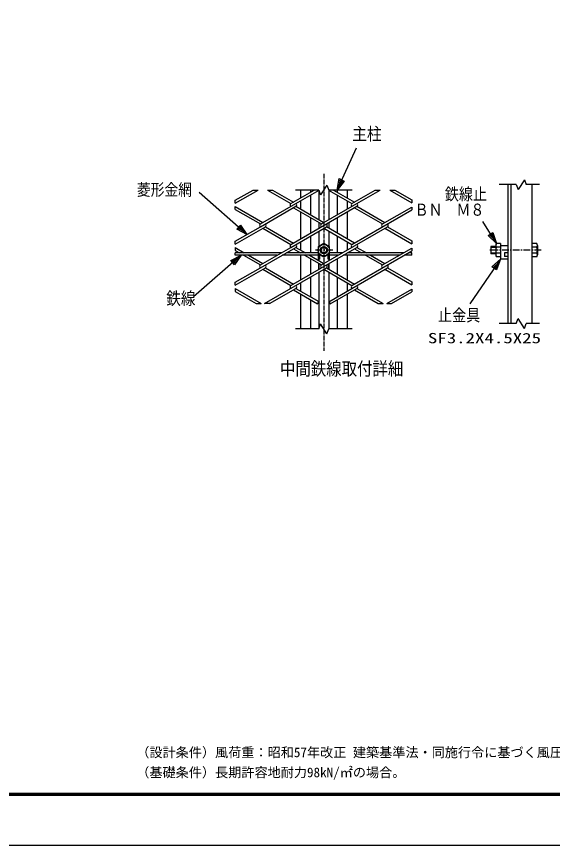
# Model space of a CAD drawing. Units: millimetres, scale not verified. Extents: x -4455 to 4455, y -3150 to 3150.
# Drawn here: x 438 to 2447, y -3150 to -45 of the extents above; entities that cross this region are included whole.
import ezdxf
from ezdxf.enums import TextEntityAlignment as Align

# ---------------------------------------------------------------- set-up
doc = ezdxf.new("R2010")
doc.units = ezdxf.units.MM
doc.header["$LTSCALE"] = 20
doc.linetypes.add('USER1', pattern=[1.125, 0.75, -0.125, 0.125, -0.125])
doc.linetypes.add('USER2', pattern=[2, 1.25, -0.25, 0.25, -0.25])
for name, color, linetype, lineweight in [('0-0_1', 7, 'Continuous', 25), ('0-1_2', 7, 'Continuous', 25), ('0-2_0', 4, 'Continuous', 25), ('0-4_EXTCNT-LMEC0', 2, 'Continuous', 25), ('0-7_WAKU', 7, 'Continuous', 25)]:
    doc.layers.add(name, color=color, linetype=linetype, lineweight=lineweight)
doc.layers.add('0-9_D-TTL-TXT', color=7, linetype='Continuous')
doc.styles.add('ＭＳ ゴシック', font='')
doc.styles.get('ＭＳ ゴシック').set_extended_font_data('MS Gothic')

# ---------------------------------------------------------------- blocks, each defined once
blk = doc.blocks.new('C41')
at = {"layer": '0-0_1', "color": 4}
blk.add_line((116273, 35797.2), (112704.2, 32689.8), dxfattribs=at)
blk.add_lwpolyline([(115501.6, 35404), (116273, 35797.2), (115777.4, 35087.3)], close=True, dxfattribs=at)
blk.add_lwpolyline([(115570.5, 35324.8), (115956.2, 35521.4), (115708.4, 35166.4)], dxfattribs=at)
blk = doc.blocks.new('C38')
at = {"layer": '0-0_1', "color": 4}
blk.add_line((116716.1, 37343.7), (113134.7, 40506.1), dxfattribs=at)
blk.add_lwpolyline([(116225.5, 38057.1), (116716.1, 37343.7), (115947.5, 37742.3)], close=True, dxfattribs=at)
blk.add_lwpolyline([(116156, 37978.4), (116401.3, 37621.7), (116017, 37821)], dxfattribs=at)
blk = doc.blocks.new('C37')
at = {"layer": '0-0_1', "color": 4}
blk.add_line((123468.4, 40684.1), (124940, 43849.3), dxfattribs=at)
blk.add_lwpolyline([(124013, 41357.3), (123468.4, 40684.1), (123632.1, 41534.4)], close=True, dxfattribs=at)
blk.add_lwpolyline([(123917.8, 41401.6), (123645.5, 41065), (123727.4, 41490.1)], dxfattribs=at)
blk = doc.blocks.new('C40')
at = {"layer": '0-0_1', "color": 4}
blk.add_line((135729.1, 35507.4), (134573.6, 33820.7), dxfattribs=at)
blk.add_lwpolyline([(135081.1, 34933.1), (135729.1, 35507.4), (135427.6, 34695.7)], close=True, dxfattribs=at)
blk.add_lwpolyline([(135167.7, 34873.7), (135491.7, 35160.9), (135341, 34755.1)], dxfattribs=at)
blk = doc.blocks.new('C39')
at = {"layer": '0-0_1', "color": 4}
blk.add_line((135422.4, 36674), (134398.6, 38324.4), dxfattribs=at)
blk.add_lwpolyline([(135158.1, 37498.6), (135422.4, 36674), (134801.2, 37277.1)], close=True, dxfattribs=at)
blk.add_lwpolyline([(135068.9, 37443.2), (135201, 37030.9), (134890.4, 37332.5)], dxfattribs=at)

msp = doc.modelspace()

# ---------------------------------------------------------------- linework, layer by layer
at = {"layer": '0-0_1', "color": 4, "linetype": 'USER1'}
msp.add_line((1589.74, -634.45), (1589.74, -1297.05), dxfattribs=at)
at = {"layer": '0-0_1', "color": 4}
for p, q in [((1601.59, -676), (1577.9, -713.25)), ((1601.59, -676), (1608.37, -694.62)), ((2311.03, -674.62), (2247.05, -674.62)), ((2311.03, -674.62), (2317.81, -693.25)), ((2341.5, -656), (2317.81, -693.25)), ((2341.5, -656), (2348.28, -674.62)), ((2397.61, -674.62), (2348.28, -674.62)), ((1324.82, -694.62), (1343.45, -694.62)), ((1379.04, -694.62), (1397.66, -694.62)), ((1571.12, -694.62), (1483.08, -694.62)), ((1571.12, -694.62), (1577.9, -713.25)), ((1696.41, -694.62), (1608.37, -694.62)), ((1782.46, -694.62), (1801.08, -694.62)), ((1836.68, -694.62), (1855.3, -694.62)), ((1258.04, -743.94), (1258.04, -733.18)), ((1919.56, -731.73), (1919.56, -742.48)), ((1258.04, -767.62), (1258.04, -756.87)), ((1919.56, -758.33), (1919.56, -769.08)), ((1258.04, -897.55), (1258.04, -886.8)), ((1919.56, -885.34), (1919.56, -896.09)), ((1258.04, -910.48), (1258.04, -921.24)), ((1258.04, -938.97), (1258.04, -929.97)), ((1919.56, -911.94), (1919.56, -922.7)), ((1919.56, -938.97), (1919.56, -929.97)), ((2233.92, -909.46), (2215.58, -909.46)), ((2233.92, -930.79), (2215.58, -930.79)), ((1258.04, -1051.16), (1258.04, -1040.41)), ((1919.56, -1038.95), (1919.56, -1049.7)), ((1258.04, -1064.1), (1258.04, -1074.85)), ((1919.56, -1065.56), (1919.56, -1076.31)), ((1566.46, -1120.81), (1571.12, -1112.75)), ((1608.37, -1113.11), (1613.02, -1121.18)), ((1336.18, -1119.97), (1354.81, -1119.97)), ((1386.3, -1119.97), (1367.68, -1119.97)), ((1793.82, -1119.97), (1812.44, -1119.97)), ((1825.32, -1119.97), (1843.94, -1119.97)), ((2311.03, -1194.31), (2317.81, -1175.69)), ((2341.5, -1212.94), (2317.81, -1175.69)), ((1571.12, -1214.31), (1577.9, -1195.69)), ((1601.59, -1232.94), (1577.9, -1195.69)), ((2311.03, -1194.31), (2247.05, -1194.31)), ((2341.5, -1212.94), (2348.28, -1194.31)), ((2397.61, -1194.31), (2348.28, -1194.31)), ((1571.12, -1214.31), (1483.08, -1214.31)), ((1601.59, -1232.94), (1608.37, -1214.31)), ((1696.41, -1214.31), (1608.37, -1214.31))]:
    msp.add_line(p, q, dxfattribs=at)
at = {"layer": '0-0_1'}
for p, q in [((2278.92, -674.62), (2278.92, -1194.31)), ((2290.92, -674.62), (2290.92, -1194.31)), ((2368.92, -674.62), (2368.92, -1194.31)), ((1258.04, -733.18), (1324.82, -694.62)), ((1258.04, -743.94), (1343.45, -694.62)), ((1379.04, -694.62), (1466.34, -745.03)), ((1397.66, -694.62), (1475.65, -739.65)), ((1466.34, -745.03), (1553.64, -694.62)), ((1484.96, -745.03), (1572.27, -694.62)), ((1501.7, -694.62), (1501.7, -724.61)), ((1540.29, -694.62), (1540.29, -702.33)), ((1540.29, -713.09), (1540.29, -787.72)), ((1571.12, -694.62), (1571.12, -805.52)), ((1607.86, -694.62), (1695.16, -745.03)), ((1608.37, -694.62), (1608.37, -805.89)), ((1626.48, -694.62), (1704.47, -739.65)), ((1639.22, -694.62), (1639.22, -701.98)), ((1639.22, -712.73), (1639.22, -788.08)), ((1677.79, -694.62), (1677.79, -724.25)), ((1695.16, -745.03), (1782.46, -694.62)), ((1713.78, -745.03), (1801.08, -694.62)), ((1836.68, -694.62), (1919.56, -742.48)), ((1855.3, -694.62), (1919.56, -731.73)), ((1351.93, -821.83), (1484.96, -745.03)), ((1501.7, -735.37), (1501.7, -765.44)), ((1580.75, -821.83), (1713.78, -745.03)), ((1677.79, -735), (1677.79, -765.81)), ((1258.04, -756.87), (1361.24, -816.46)), ((1258.04, -767.62), (1351.93, -821.83)), ((1351.93, -832.59), (1484.96, -755.78)), ((1475.65, -761.16), (1580.75, -821.83)), ((1484.96, -755.78), (1590.06, -816.46)), ((1501.7, -776.2), (1501.7, -878.23)), ((1599.37, -821.83), (1713.78, -755.78)), ((1695.16, -898.64), (1919.56, -769.08)), ((1704.47, -761.16), (1809.57, -821.83)), ((1713.78, -755.78), (1818.88, -816.46)), ((1809.57, -821.83), (1919.56, -758.33)), ((1540.29, -798.47), (1540.29, -855.95)), ((1639.22, -798.83), (1639.22, -855.59)), ((1677.79, -776.56), (1677.79, -877.86)), ((1258.04, -897.55), (1370.56, -832.59)), ((1258.04, -886.8), (1351.93, -832.59)), ((1361.24, -837.96), (1466.34, -898.64)), ((1370.56, -832.59), (1475.65, -893.26)), ((1466.34, -898.64), (1599.37, -821.83)), ((1466.34, -909.39), (1599.37, -832.59)), ((1571.12, -816.27), (1571.12, -838.15)), ((1580.75, -975.45), (1828.19, -832.59)), ((1590.06, -837.96), (1695.16, -898.64)), ((1704.9, -893.51), (1599.37, -832.59)), ((1608.37, -816.64), (1608.37, -837.78)), ((1818.88, -837.96), (1919.56, -896.09)), ((1828.19, -832.59), (1919.56, -885.34)), ((1540.29, -866.7), (1540.28, -929.97)), ((1571.12, -848.9), (1571.12, -905.88)), ((1608.37, -848.53), (1608.37, -905.88)), ((1639.22, -866.34), (1639.22, -929.97)), ((1501.7, -888.98), (1501.7, -919.06)), ((1677.79, -888.61), (1677.79, -919.42)), ((2252.25, -895.13), (2236.92, -895.13)), ((2252.25, -895.13), (2252.25, -953.46)), ((2387.58, -895.13), (2368.92, -895.13)), ((1258.04, -910.48), (1291.78, -929.97)), ((1258.04, -921.24), (1273.16, -929.97)), ((1430.7, -929.97), (1258.04, -929.97)), ((1351.93, -986.2), (1484.96, -909.39)), ((1351.93, -975.45), (1466.34, -909.39)), ((1568.09, -929.97), (1449.33, -929.97)), ((1475.65, -914.77), (1501.98, -929.97)), ((1484.96, -909.39), (1520.6, -929.97)), ((1501.7, -929.81), (1501.7, -929.97)), ((1568.09, -907.63), (1568.09, -953.46)), ((1580.75, -986.2), (1713.78, -909.39)), ((1611.4, -953.46), (1611.4, -907.63)), ((1659.52, -929.97), (1611.4, -929.97)), ((1888.34, -929.97), (1678.15, -929.97)), ((1695.16, -1052.25), (1919.56, -922.7)), ((1704.47, -914.77), (1730.79, -929.97)), ((1713.78, -909.39), (1749.42, -929.97)), ((1809.57, -975.45), (1919.56, -911.94)), ((1919.56, -929.97), (1906.96, -929.97)), ((2215.59, -906.79), (2215.58, -933.46)), ((2233.92, -906.79), (2215.59, -906.79)), ((2233.92, -902.21), (2233.92, -938.04)), ((2252.25, -909.29), (2236.92, -909.29)), ((2252.25, -930.96), (2236.92, -930.96)), ((2278.92, -903.46), (2252.25, -903.46)), ((2278.92, -930.13), (2267.25, -930.13)), ((2267.25, -930.13), (2267.25, -943.46)), ((2387.56, -909.29), (2368.92, -909.29)), ((2387.59, -930.96), (2368.92, -930.96)), ((2390.58, -902.2), (2390.59, -938.06)), ((1415.12, -938.97), (1258.04, -938.97)), ((1288.75, -938.97), (1351.93, -975.45)), ((1307.37, -938.97), (1361.24, -970.07)), ((1568.09, -938.97), (1433.74, -938.97)), ((1501.7, -938.97), (1501.7, -1031.84)), ((1517.57, -938.97), (1580.75, -975.45)), ((1536.19, -938.97), (1590.06, -970.07)), ((1540.28, -938.97), (1540.28, -941.33)), ((1540.28, -952.08), (1540.28, -1009.56)), ((1573.09, -953.46), (1568.09, -953.46)), ((1571.12, -953.46), (1571.12, -959.14)), ((1573.09, -935.51), (1573.09, -953.46)), ((1579.08, -938.97), (1573.09, -938.97)), ((1606.4, -938.97), (1600.41, -938.97)), ((1606.4, -953.46), (1606.4, -935.51)), ((1611.4, -953.46), (1606.4, -953.46)), ((1608.37, -953.46), (1608.37, -959.5)), ((1643.93, -938.97), (1611.4, -938.97)), ((1639.22, -938.97), (1639.22, -941.69)), ((1639.22, -952.44), (1639.22, -1009.21)), ((1872.75, -938.97), (1662.56, -938.97)), ((1677.79, -938.97), (1677.79, -1031.47)), ((1746.38, -938.97), (1809.57, -975.45)), ((1765.01, -938.97), (1818.88, -970.07)), ((1919.56, -938.97), (1891.38, -938.97)), ((2233.92, -933.46), (2215.58, -933.46)), ((2252.25, -945.13), (2236.92, -945.13)), ((2278.92, -953.46), (2252.25, -953.46)), ((2278.92, -943.46), (2267.25, -943.46)), ((2387.64, -945.13), (2368.92, -945.13)), ((1258.04, -1051.16), (1370.56, -986.2)), ((1258.04, -1040.41), (1351.93, -986.2)), ((1361.24, -991.58), (1466.34, -1052.25)), ((1367.68, -1119.97), (1599.37, -986.2)), ((1370.56, -986.2), (1475.65, -1046.88)), ((1466.34, -1052.25), (1580.75, -986.2)), ((1571.12, -991.76), (1571.12, -969.89)), ((1571.12, -969.89), (1571.12, -991.76)), ((1590.06, -991.58), (1695.16, -1052.25)), ((1599.37, -986.2), (1704.47, -1046.88)), ((1608.37, -991.39), (1608.37, -970.25)), ((1608.37, -970.25), (1608.37, -991.39)), ((1608.37, -1113.11), (1828.19, -986.2)), ((1818.88, -991.58), (1919.56, -1049.7)), ((1828.19, -986.2), (1919.56, -1038.95)), ((1540.28, -1020.32), (1540.28, -1094.94)), ((1571.12, -1002.51), (1571.12, -1112.75)), ((1608.37, -1002.15), (1608.37, -1113.12)), ((1639.22, -1019.96), (1639.22, -1095.3)), ((1501.7, -1042.59), (1501.7, -1072.67)), ((1677.79, -1042.22), (1677.79, -1073.04)), ((1258.04, -1064.1), (1354.81, -1119.97)), ((1258.04, -1074.85), (1336.18, -1119.97)), ((1386.3, -1119.97), (1484.96, -1063.01)), ((1475.65, -1068.38), (1566.46, -1120.81)), ((1484.96, -1063.01), (1571.12, -1112.75)), ((1501.7, -1083.42), (1501.7, -1214.31)), ((1613.02, -1121.18), (1713.78, -1063.01)), ((1677.79, -1083.79), (1677.78, -1214.31)), ((1704.47, -1068.38), (1793.82, -1119.97)), ((1713.78, -1063.01), (1812.44, -1119.97)), ((1825.32, -1119.97), (1919.56, -1065.56)), ((1843.94, -1119.97), (1919.56, -1076.31)), ((1540.28, -1105.69), (1540.27, -1214.31)), ((1571.12, -1112.75), (1571.12, -1214.31)), ((1608.37, -1113.12), (1608.37, -1214.31)), ((1639.22, -1106.06), (1639.22, -1214.31))]:
    msp.add_line(p, q, dxfattribs=at)
at = {"layer": '0-0_1', "color": 4, "linetype": 'USER2'}
for p, q in [((1623.98, -920.13), (1556.03, -920.13)), ((2403.73, -920.13), (2211.87, -920.13))]:
    msp.add_line(p, q, dxfattribs=at)
at = {"layer": '0-0_1'}
for points in [[(1611.4, -907.63), (1589.74, -895.13), (1568.09, -907.63)], [(1568.09, -932.63), (1589.74, -945.13), (1611.4, -932.63)]]:
    msp.add_lwpolyline(points, dxfattribs=at)
for radius in [21.65, 13.33]:
    msp.add_circle((1589.74, -920.13), radius, dxfattribs=at)
at = {"layer": '0-0_1', "color": 4}
msp.add_circle((1589.74, -920.13), 10.67, dxfattribs=at)
at = {"layer": '0-0_1'}
for centre, radius, start, end in [((1469.44, -750.4), 6.21, 120.00161, 239.99838), ((1481.86, -750.4), 6.21, 300.00168, 59.99832), ((1698.26, -750.4), 6.21, 120.00161, 239.99838), ((1710.68, -750.4), 6.21, 300.00168, 59.99832), ((1355.04, -827.21), 6.21, 120.00161, 239.99838), ((1367.45, -827.21), 6.21, 300.00168, 59.99832), ((1583.85, -827.21), 6.21, 120.00161, 239.99838), ((1596.27, -827.21), 6.21, 300.00168, 59.99832), ((1812.67, -827.21), 6.21, 120.00161, 239.99838), ((1825.09, -827.21), 6.21, 300.00168, 59.99832), ((1469.44, -904.02), 6.21, 120.00161, 239.99838), ((1481.86, -904.02), 6.21, 300.00168, 59.99832), ((1698.26, -904.02), 6.21, 120.00161, 239.99838), ((1710.68, -904.02), 6.21, 300.00168, 59.99832), ((2243.56, -902.19), 9.68, 133.23149, 226.94679), ((2380.95, -902.19), 9.68, 313.05395, 46.76926), ((2255.11, -920.19), 21.18, 149.07794, 210.64148), ((2244.17, -938.09), 10.17, 135.46316, 224.1324), ((2369.4, -920.19), 21.18, 329.3584, 30.92194), ((2380.34, -938.09), 10.17, 315.86685, 44.53607), ((1355.04, -980.82), 6.21, 120.00161, 239.99838), ((1367.45, -980.82), 6.21, 300.00168, 59.99832), ((1583.85, -980.82), 6.21, 120.00161, 239.99838), ((1596.27, -980.82), 6.21, 300.00168, 59.99832), ((1812.67, -980.82), 6.21, 120.00161, 239.99838), ((1825.09, -980.82), 6.21, 300.00168, 59.99832), ((1469.44, -1057.63), 6.21, 120.00161, 239.99838), ((1481.86, -1057.63), 6.21, 300.00168, 59.99832), ((1698.26, -1057.63), 6.21, 120.00161, 239.99838), ((1710.68, -1057.63), 6.21, 300.00168, 59.99832)]:
    msp.add_arc(centre, radius, start, end, dxfattribs=at)
at = {"layer": '0-1_2'}
msp.add_line((2368.92, -904), (2368.92, -936.28), dxfattribs=at)
at = {"layer": '0-4_EXTCNT-LMEC0', "color": 4}
msp.add_line((2194.48, -1037.8), (2137.42, -1121.37), dxfattribs=at)
at = {"layer": '0-7_WAKU', "color": 3}
msp.add_lwpolyline([(-4455.05, 3150.01), (4454.95, 3150.01), (4454.95, -3149.99), (-4455.05, -3149.99)], close=True, dxfattribs=at)
at = {"layer": '0-7_WAKU'}
for points in [[(-4155.05, 2962.51), (4154.95, 2962.51), (4154.95, -2962.49), (-4155.05, -2962.49)], [(-4153.17, 2960.64), (4153.08, 2960.64), (4153.08, -2960.61), (-4153.17, -2960.61)], [(-4151.3, 2958.76), (4151.2, 2958.76), (4151.2, -2958.74), (-4151.3, -2958.74)], [(-4149.42, 2956.89), (4149.33, 2956.89), (4149.33, -2956.86), (-4149.42, -2956.86)], [(-4147.55, 2955.01), (4147.45, 2955.01), (4147.45, -2954.99), (-4147.55, -2954.99)]]:
    msp.add_lwpolyline(points, close=True, dxfattribs=at)

# ---------------------------------------------------------------- block references
at = {"layer": '0-2_0', "xscale": 0.05, "yscale": 0.05}
for name in ['C37', 'C38', 'C39', 'C41', 'C40']:
    msp.add_blockref(name, (-4534.2, -2728.83), dxfattribs=at)

# ---------------------------------------------------------------- texts
at = {"layer": '0-0_1', "color": 4, "style": 'ＭＳ ゴシック', "width": 0.85}
for s, height, p in [('主柱', 47.36, (1696.51, -522.11)), ('菱形金網', 44.57, (889, -728.96)), ('鉄線止', 45.45, (2043.37, -746.34)), ('ＢＮ\u3000Ｍ８', 45.16, (1929.76, -804.45)), ('鉄線', 47.36, (999.04, -1138.44)), ('止金具', 45.45, (2017.96, -1200.05)), ('中間鉄線取付詳細', 49.84, (1425.44, -1403.9))]:
    msp.add_text(s, height=height, dxfattribs=at).set_placement(p, align=Align.BOTTOM_LEFT)
at = {"layer": '0-4_EXTCNT-LMEC0', "color": 4, "style": 'ＭＳ ゴシック', "width": 1.35}
msp.add_text('SF3.2X4.5X25', height=38.48, dxfattribs=at).set_placement((1979.8, -1280.23), align=Align.BOTTOM_LEFT)
at = {"layer": '0-9_D-TTL-TXT', "style": 'ＭＳ ゴシック'}
for s, p in [('（設計条件）風荷重：昭和57年改正 建築基準法・同施行令に基づく風圧力に準拠。', (886.89, -2830.19)), ('（基礎条件）長期許容地耐力98kN/㎡の場合。', (886.89, -2905.19))]:
    msp.add_text(s, height=36.08, dxfattribs=at).set_placement(p, align=Align.BOTTOM_LEFT)

doc.saveas('drawing.dxf')
